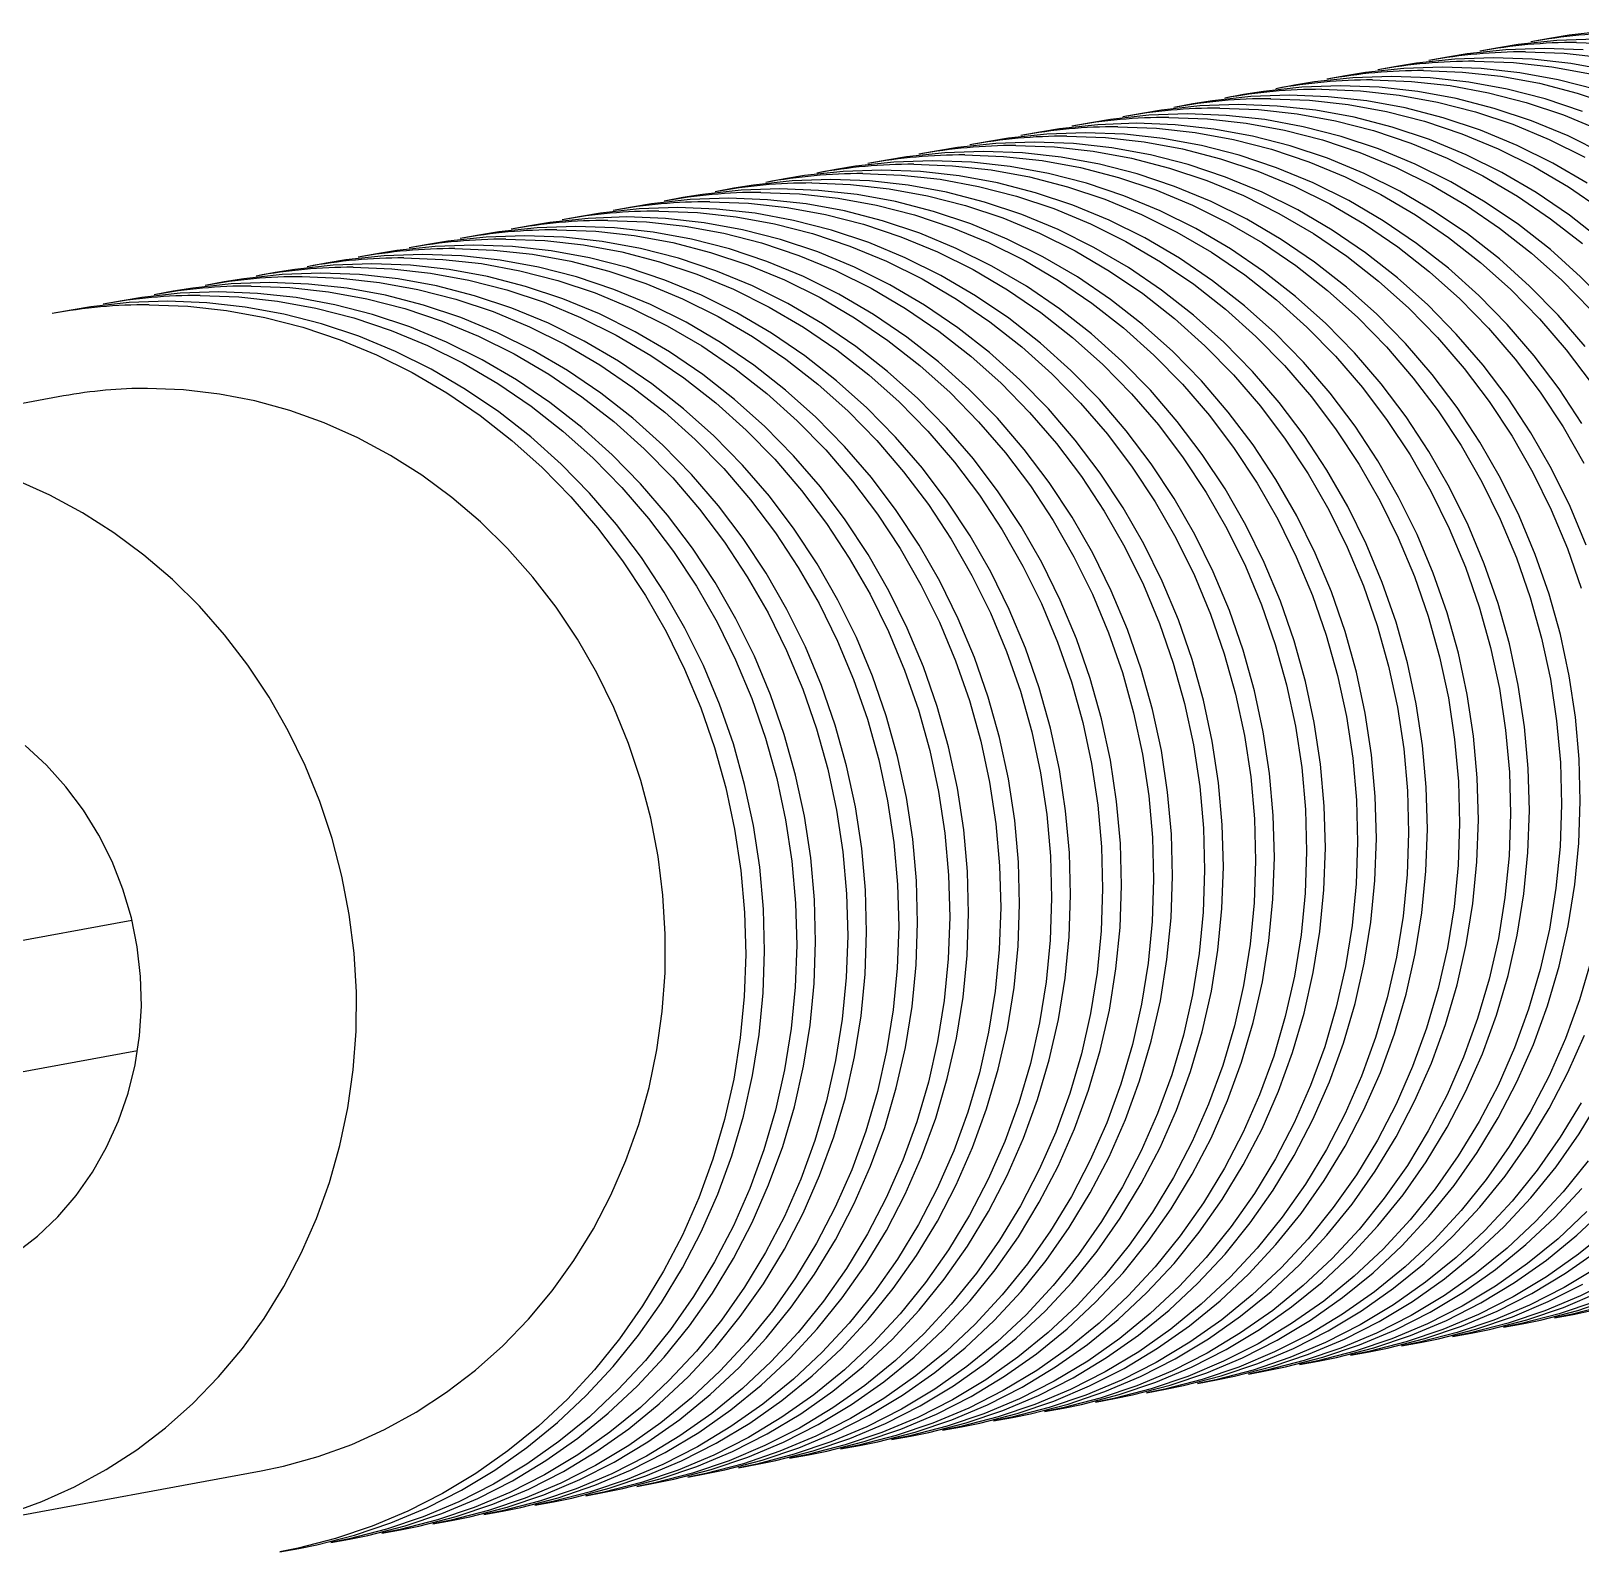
# Model space of a CAD drawing. Header units: millimetres. Extents: x 6 to 413, y 7 to 291.
# Drawn here: x 87.76 to 126.9, y 47.51 to 85.92 of the extents above; entities that cross this region are included whole.
import ezdxf

# ---------------------------------------------------------------- set-up
doc = ezdxf.new("R2010")
doc.units = ezdxf.units.MM

msp = doc.modelspace()

# ---------------------------------------------------------------- linework, layer by layer
at = {"color": 7, "linetype": 'Continuous', "lineweight": 25}
for p, q in [((126.1056, 85.7298), (125.6296, 85.6423)), ((124.8182, 85.4932), (124.3422, 85.4057)), ((122.2433, 85.0201), (121.7674, 84.9326)), ((123.5308, 85.2566), (123.0548, 85.1692)), ((120.9559, 84.7835), (120.48, 84.696)), ((118.3811, 84.3104), (117.9051, 84.2229)), ((119.6685, 84.5469), (119.1925, 84.4595)), ((115.8062, 83.8372), (115.3303, 83.7498)), ((117.0937, 84.0738), (116.6177, 83.9863)), ((114.5188, 83.6007), (114.0429, 83.5132)), ((111.944, 83.1275), (111.468, 83.0401)), ((113.2314, 83.3641), (112.7555, 83.2766)), ((109.3692, 82.6544), (108.8932, 82.567)), ((110.6566, 82.891), (110.1806, 82.8035)), ((108.0817, 82.4178), (107.6058, 82.3304)), ((105.5069, 81.9447), (105.0309, 81.8573)), ((106.7943, 82.1813), (106.3184, 82.0938)), ((102.9321, 81.4716), (102.4561, 81.3841)), ((104.2195, 81.7082), (103.7435, 81.6207)), ((101.6446, 81.235), (101.1687, 81.1476)), ((99.0698, 80.7619), (98.5938, 80.6744)), ((100.3572, 80.9985), (99.8813, 80.911)), ((96.495, 80.2888), (96.019, 80.2013)), ((97.7824, 80.5253), (97.3064, 80.4379)), ((95.2075, 80.0522), (94.7316, 79.9647)), ((92.6327, 79.5791), (92.1567, 79.4916)), ((93.9201, 79.8156), (93.4442, 79.7282)), ((90.0579, 79.1059), (89.5819, 79.0185)), ((91.3453, 79.3425), (90.8693, 79.255)), ((88.7704, 78.8694), (88.2945, 78.7819)), ((88.5804, 76.6993), (80.7778, 75.2656)), ((84.9775, 62.485), (90.3066, 63.4642)), ((90.4472, 60.1634), (85.0055, 59.1635)), ((124.9396, 53.1831), (125.4156, 53.2706)), ((126.227, 53.4197), (126.703, 53.5071)), ((123.6522, 52.9465), (124.1282, 53.034)), ((121.0774, 52.4734), (121.5533, 52.5609)), ((122.3648, 52.71), (122.8407, 52.7974)), ((118.5025, 52.0003), (118.9785, 52.0877)), ((119.7899, 52.2368), (120.2659, 52.3243)), ((117.2151, 51.7637), (117.6911, 51.8512)), ((114.6403, 51.2906), (115.1162, 51.378)), ((115.9277, 51.5271), (116.4036, 51.6146)), ((112.0654, 50.8175), (112.5414, 50.9049)), ((113.3528, 51.054), (113.8288, 51.1415)), ((110.778, 50.5809), (111.254, 50.6683)), ((108.2032, 50.1078), (108.6791, 50.1952)), ((109.4906, 50.3443), (109.9665, 50.4318)), ((105.6283, 49.6346), (106.1043, 49.7221)), ((106.9157, 49.8712), (107.3917, 49.9587)), ((85.7659, 48.12), (93.5684, 49.5538)), ((104.3409, 49.3981), (104.8169, 49.4855)), ((101.7661, 48.9249), (102.242, 49.0124)), ((103.0535, 49.1615), (103.5294, 49.249)), ((99.1912, 48.4518), (99.6672, 48.5393)), ((100.4787, 48.6884), (100.9546, 48.7758)), ((97.9038, 48.2152), (98.3798, 48.3027)), ((95.329, 47.7421), (95.8049, 47.8296)), ((96.6164, 47.9787), (97.0923, 48.0661)), ((94.0416, 47.5056), (94.5175, 47.593))]:
    msp.add_line(p, q, dxfattribs=at)
at = {"color": 7, "linetype": 'Continuous', "lineweight": 25, "flags": 128}
for points in [[(127.5745, 85.9165), (126.6043, 85.8117), (126.1056, 85.7298)], [(126.9545, 85.4408), (125.9761, 85.4775), (124.9996, 85.4434), (124.0294, 85.3386), (123.5308, 85.2566)], [(127.2635, 85.7141), (126.287, 85.6799), (125.3168, 85.5751), (124.8182, 85.4932)], [(125.5001, 85.3901), (126.4785, 85.3534), (127.4545, 85.246)], [(126.7876, 85.6266), (127.7659, 85.5899)], [(127.2827, 84.4359), (126.3247, 84.6828), (125.3556, 84.8603), (124.3796, 84.9677), (123.4013, 85.0044), (122.4248, 84.9703), (121.4546, 84.8654), (120.9559, 84.7835)], [(127.6121, 84.9194), (126.643, 85.0969), (125.6671, 85.2043), (124.6887, 85.241), (123.7122, 85.2068), (122.742, 85.102), (122.2433, 85.0201)], [(124.2127, 85.1535), (125.1911, 85.1168), (126.167, 85.0094), (127.1362, 84.8319)], [(126.9378, 83.8841), (125.9952, 84.1993), (125.0373, 84.4462), (124.0682, 84.6238), (123.0922, 84.7311), (122.1138, 84.7678), (121.1374, 84.7337), (120.1672, 84.6289), (119.6685, 84.5469)], [(121.6379, 84.6804), (122.6163, 84.6437), (123.5922, 84.5363), (124.5613, 84.3588), (125.5193, 84.1118), (126.4618, 83.7966), (127.3848, 83.4145)], [(122.9253, 84.9169), (123.9037, 84.8802), (124.8796, 84.7729), (125.8487, 84.5953), (126.8067, 84.3484), (127.7493, 84.0332)], [(127.0564, 82.0711), (126.185, 82.5815), (125.2859, 83.0288), (124.363, 83.4109), (123.4204, 83.7262), (122.4624, 83.9731), (121.4933, 84.1506), (120.5174, 84.258), (119.539, 84.2947), (118.5625, 84.2606), (117.5923, 84.1557), (117.0937, 84.0738)], [(127.4725, 82.8181), (126.5733, 83.2654), (125.6504, 83.6475), (124.7078, 83.9627), (123.7499, 84.2097), (122.7807, 84.3872), (121.8048, 84.4946), (120.8264, 84.5313), (119.8499, 84.4971), (118.8797, 84.3923), (118.3811, 84.3104)], [(119.063, 84.2072), (120.0414, 84.1705), (121.0174, 84.0632), (121.9865, 83.8856), (122.9445, 83.6387), (123.887, 83.3235), (124.8099, 82.9414), (125.7091, 82.4941), (126.5805, 81.9836), (127.4202, 81.4122)], [(120.3505, 84.4438), (121.3289, 84.4071), (122.3048, 84.2998), (123.2739, 84.1222), (124.2319, 83.8753), (125.1744, 83.56), (126.0973, 83.1779), (126.9965, 82.7306)], [(127.6138, 78.9739), (126.8909, 79.7116), (126.1256, 80.3968), (125.3213, 81.0266), (124.4816, 81.5979), (123.6102, 82.1084), (122.711, 82.5557), (121.7881, 82.9378), (120.8456, 83.253), (119.8876, 83.5), (118.9185, 83.6775), (117.9426, 83.7849), (116.9642, 83.8216), (115.9877, 83.7874), (115.0175, 83.6826), (114.5188, 83.6007)], [(127.413, 80.6334), (126.6087, 81.2631), (125.769, 81.8345), (124.8976, 82.345), (123.9985, 82.7923), (123.0755, 83.1744), (122.133, 83.4896), (121.175, 83.7365), (120.2059, 83.9141), (119.23, 84.0214), (118.2516, 84.0581), (117.2751, 84.024), (116.3049, 83.9192), (115.8062, 83.8372)], [(117.7756, 83.9707), (118.754, 83.934), (119.7299, 83.8266), (120.6991, 83.6491), (121.657, 83.4021), (122.5996, 83.0869), (123.5225, 82.7048), (124.4217, 82.2575), (125.293, 81.747), (126.1328, 81.1757), (126.9371, 80.546)], [(127.0036, 77.9504), (126.3264, 78.7373), (125.6035, 79.475), (124.8382, 80.1603), (124.0339, 80.79), (123.1942, 81.3614), (122.3228, 81.8718), (121.4236, 82.3191), (120.5007, 82.7012), (119.5581, 83.0165), (118.6002, 83.2634), (117.6311, 83.441), (116.6551, 83.5483), (115.6767, 83.585), (114.7003, 83.5509), (113.7301, 83.446), (113.2314, 83.3641)], [(115.2008, 83.4975), (116.1792, 83.4609), (117.1551, 83.3535), (118.1242, 83.176), (119.0822, 82.929), (120.0247, 82.6138), (120.9477, 82.2317), (121.8468, 81.7844), (122.7182, 81.2739), (123.5579, 80.7025), (124.3623, 80.0728), (125.1276, 79.3876), (125.8505, 78.6499), (126.5277, 77.8629), (127.1563, 77.0304)], [(116.4882, 83.7341), (117.4666, 83.6974), (118.4425, 83.5901), (119.4116, 83.4125), (120.3696, 83.1656), (121.3122, 82.8503), (122.2351, 82.4682), (123.1342, 82.0209), (124.0056, 81.5105), (124.8454, 80.9391), (125.6497, 80.3094), (126.415, 79.6241), (127.1379, 78.8864)], [(127.0322, 72.9348), (126.6241, 73.9111), (126.1575, 74.8576), (125.6344, 75.7702), (125.0574, 76.6447), (124.4288, 77.4773), (123.7516, 78.2642), (123.0287, 79.0019), (122.2634, 79.6872), (121.4591, 80.3169), (120.6193, 80.8882), (119.7479, 81.3987), (118.8488, 81.846), (117.9259, 82.2281), (116.9833, 82.5433), (116.0253, 82.7903), (115.0562, 82.9678), (114.0803, 83.0752), (113.1019, 83.1119), (112.1254, 83.0777), (111.1552, 82.9729), (110.6566, 82.891)], [(126.9219, 76.0068), (126.3448, 76.8813), (125.7162, 77.7138), (125.039, 78.5007), (124.3161, 79.2385), (123.5508, 79.9237), (122.7465, 80.5534), (121.9067, 81.1248), (121.0354, 81.6353), (120.1362, 82.0826), (119.2133, 82.4647), (118.2707, 82.7799), (117.3128, 83.0268), (116.3436, 83.2044), (115.3677, 83.3117), (114.3893, 83.3484), (113.4128, 83.3143), (112.4426, 83.2095), (111.944, 83.1275)], [(112.6259, 83.0244), (113.6043, 82.9877), (114.5803, 82.8804), (115.5494, 82.7028), (116.5074, 82.4559), (117.4499, 82.1407), (118.3728, 81.7585), (119.272, 81.3113), (120.1434, 80.8008), (120.9831, 80.2294), (121.7874, 79.5997), (122.5527, 78.9144), (123.2756, 78.1767), (123.9529, 77.3898), (124.5814, 76.5572), (125.1585, 75.6827), (125.6815, 74.7702), (126.1481, 73.8237), (126.5563, 72.8474), (126.9041, 71.8458)], [(113.9134, 83.261), (114.8918, 83.2243), (115.8677, 83.1169), (116.8368, 82.9394), (117.7948, 82.6924), (118.7373, 82.3772), (119.6602, 81.9951), (120.5594, 81.5478), (121.4308, 81.0373), (122.2705, 80.466), (123.0748, 79.8363), (123.8401, 79.151), (124.563, 78.4133), (125.2403, 77.6264), (125.8688, 76.7938), (126.4459, 75.9193), (126.9689, 75.0067)], [(113.8288, 51.1415), (114.2897, 51.2346), (115.2344, 51.479), (116.16, 51.7918), (117.0624, 52.1715), (117.9374, 52.6165), (118.7813, 53.1248), (119.5903, 53.694), (120.3606, 54.3216), (121.089, 55.0049), (121.7721, 55.7408), (122.4069, 56.526), (122.9905, 57.357), (123.5204, 58.2301), (123.9942, 59.1413), (124.4097, 60.0867), (124.7652, 61.062), (125.0589, 62.0628), (125.2897, 63.0846), (125.4565, 64.123), (125.5585, 65.1732), (125.5952, 66.2306), (125.5666, 67.2905), (125.4727, 68.3481), (125.314, 69.3987), (125.0912, 70.4375), (124.8052, 71.4601), (124.4574, 72.4617), (124.0492, 73.438), (123.5826, 74.3845), (123.0596, 75.2971), (122.4825, 76.1716), (121.854, 77.0041), (121.1767, 77.791), (120.4538, 78.5288), (119.6885, 79.214), (118.8842, 79.8437), (118.0445, 80.4151), (117.1731, 80.9256), (116.2739, 81.3729), (115.351, 81.755), (114.4085, 82.0702), (113.4505, 82.3172), (112.4814, 82.4947), (111.5055, 82.6021), (110.5271, 82.6387), (109.5506, 82.6046), (108.5804, 82.4998), (108.0817, 82.4178)], [(115.1162, 51.378), (115.5772, 51.4711), (116.5219, 51.7156), (117.4475, 52.0284), (118.3498, 52.4081), (119.2249, 52.8531), (120.0688, 53.3613), (120.8777, 53.9305), (121.6481, 54.5582), (122.3764, 55.2415), (123.0595, 55.9774), (123.6943, 56.7626), (124.2779, 57.5936), (124.8078, 58.4666), (125.2816, 59.3779), (125.6971, 60.3233), (126.0526, 61.2985), (126.3464, 62.2993), (126.5771, 63.3212), (126.7439, 64.3596), (126.8459, 65.4098), (126.8827, 66.4672), (126.854, 67.5271), (126.7602, 68.5847), (126.6015, 69.6352), (126.3786, 70.6741), (126.0926, 71.6966), (125.7448, 72.6983), (125.3367, 73.6745), (124.87, 74.6211), (124.347, 75.5336), (123.7699, 76.4081), (123.1414, 77.2407), (122.4642, 78.0276), (121.7413, 78.7653), (120.976, 79.4506), (120.1716, 80.0803), (119.3319, 80.6517), (118.4605, 81.1621), (117.5614, 81.6094), (116.6384, 81.9915), (115.6959, 82.3068), (114.7379, 82.5537), (113.7688, 82.7313), (112.7929, 82.8386), (111.8145, 82.8753), (110.838, 82.8412), (109.8678, 82.7364), (109.3692, 82.6544)], [(111.3385, 82.7879), (112.3169, 82.7512), (113.2929, 82.6438), (114.262, 82.4663), (115.2199, 82.2193), (116.1625, 81.9041), (117.0854, 81.522), (117.9846, 81.0747), (118.856, 80.5642), (119.6957, 79.9928), (120.5, 79.3631), (121.2653, 78.6779), (121.9882, 77.9402), (122.6654, 77.1533), (123.294, 76.3207), (123.8711, 75.4462), (124.3941, 74.5336), (124.8607, 73.5871), (125.2688, 72.6108), (125.6167, 71.6092), (125.9027, 70.5866), (126.1255, 69.5478), (126.2842, 68.4972), (126.3781, 67.4396), (126.4067, 66.3798), (126.3699, 65.3223), (126.2679, 64.2721), (126.1012, 63.2337), (125.8704, 62.2119), (125.5766, 61.2111), (125.2212, 60.2358), (124.8057, 59.2904), (124.3319, 58.3792), (123.802, 57.5061), (123.2183, 56.6751), (122.5836, 55.8899), (121.9005, 55.154), (121.1721, 54.4707), (120.4017, 53.8431), (119.5928, 53.2739), (118.7489, 52.7656), (117.8738, 52.3207), (116.9715, 51.9409), (116.0459, 51.6281), (115.1012, 51.3837), (114.6403, 51.2906)], [(112.5414, 50.9049), (113.0023, 50.998), (113.947, 51.2425), (114.8726, 51.5552), (115.775, 51.935), (116.65, 52.38), (117.4939, 52.8882), (118.3028, 53.4574), (119.0732, 54.0851), (119.8016, 54.7684), (120.4847, 55.5043), (121.1195, 56.2895), (121.7031, 57.1204), (122.233, 57.9935), (122.7068, 58.9048), (123.1223, 59.8501), (123.4778, 60.8254), (123.7715, 61.8262), (124.0023, 62.8481), (124.1691, 63.8864), (124.271, 64.9367), (124.3078, 65.9941), (124.2792, 67.0539), (124.1853, 68.1115), (124.0266, 69.1621), (123.8038, 70.201), (123.5178, 71.2235), (123.17, 72.2252), (122.7618, 73.2014), (122.2952, 74.1479), (121.7722, 75.0605), (121.1951, 75.935), (120.5666, 76.7676), (119.8893, 77.5545), (119.1664, 78.2922), (118.4011, 78.9775), (117.5968, 79.6072), (116.7571, 80.1785), (115.8857, 80.689), (114.9865, 81.1363), (114.0636, 81.5184), (113.1211, 81.8336), (112.1631, 82.0806), (111.194, 82.2581), (110.218, 82.3655), (109.2396, 82.4022), (108.2632, 82.368), (107.293, 82.2632), (106.7943, 82.1813)], [(108.7637, 82.3147), (109.7421, 82.278), (110.718, 82.1707), (111.6871, 81.9931), (112.6451, 81.7462), (113.5876, 81.431), (114.5106, 81.0488), (115.4097, 80.6016), (116.2811, 80.0911), (117.1208, 79.5197), (117.9252, 78.89), (118.6905, 78.2048), (119.4134, 77.467), (120.0906, 76.6801), (120.7192, 75.8476), (121.2962, 74.973), (121.8192, 74.0605), (122.2859, 73.114), (122.694, 72.1377), (123.0418, 71.1361), (123.3278, 70.1135), (123.5507, 69.0746), (123.7094, 68.0241), (123.8032, 66.9665), (123.8319, 65.9066), (123.7951, 64.8492), (123.6931, 63.799), (123.5263, 62.7606), (123.2956, 61.7387), (123.0018, 60.7379), (122.6464, 59.7627), (122.2308, 58.8173), (121.757, 57.9061), (121.2272, 57.033), (120.6435, 56.202), (120.0087, 55.4168), (119.3256, 54.6809), (118.5973, 53.9976), (117.8269, 53.3699), (117.018, 52.8007), (116.1741, 52.2925), (115.299, 51.8475), (114.3967, 51.4678), (113.4711, 51.155), (112.5264, 50.9105), (112.0654, 50.8175)], [(110.0511, 82.5513), (111.0295, 82.5146), (112.0054, 82.4072), (112.9745, 82.2297), (113.9325, 81.9828), (114.8751, 81.6675), (115.798, 81.2854), (116.6971, 80.8381), (117.5685, 80.3277), (118.4083, 79.7563), (119.2126, 79.1266), (119.9779, 78.4413), (120.7008, 77.7036), (121.378, 76.9167), (122.0066, 76.0841), (122.5837, 75.2096), (123.1067, 74.297), (123.5733, 73.3505), (123.9814, 72.3743), (124.3293, 71.3726), (124.6152, 70.3501), (124.8381, 69.3112), (124.9968, 68.2606), (125.0907, 67.2031), (125.1193, 66.1432), (125.0825, 65.0858), (124.9805, 64.0355), (124.8138, 62.9972), (124.583, 61.9753), (124.2892, 60.9745), (123.9338, 59.9992), (123.5182, 59.0539), (123.0445, 58.1426), (122.5146, 57.2695), (121.9309, 56.4386), (121.2961, 55.6534), (120.613, 54.9175), (119.8847, 54.2342), (119.1143, 53.6065), (118.3054, 53.0373), (117.4615, 52.5291), (116.5864, 52.0841), (115.6841, 51.7044), (114.7585, 51.3916), (113.8138, 51.1471), (113.3528, 51.054)], [(109.9665, 50.4318), (110.4275, 50.5249), (111.3722, 50.7693), (112.2978, 51.0821), (113.2001, 51.4619), (114.0752, 51.9068), (114.9191, 52.4151), (115.728, 52.9843), (116.4984, 53.6119), (117.2267, 54.2952), (117.9098, 55.0311), (118.5446, 55.8163), (119.1283, 56.6473), (119.6582, 57.5204), (120.1319, 58.4316), (120.5475, 59.377), (120.9029, 60.3523), (121.1967, 61.3531), (121.4275, 62.3749), (121.5942, 63.4133), (121.6962, 64.4635), (121.733, 65.521), (121.7044, 66.5808), (121.6105, 67.6384), (121.4518, 68.689), (121.2289, 69.7278), (120.943, 70.7504), (120.5951, 71.752), (120.187, 72.7283), (119.7204, 73.6748), (119.1973, 74.5874), (118.6203, 75.4619), (117.9917, 76.2945), (117.3145, 77.0814), (116.5916, 77.8191), (115.8263, 78.5043), (115.022, 79.134), (114.1822, 79.7054), (113.3108, 80.2159), (112.4117, 80.6632), (111.4888, 81.0453), (110.5462, 81.3605), (109.5882, 81.6075), (108.6191, 81.785), (107.6432, 81.8924), (106.6648, 81.929), (105.6883, 81.8949), (104.7181, 81.7901), (104.2195, 81.7082)], [(111.254, 50.6683), (111.7149, 50.7614), (112.6596, 51.0059), (113.5852, 51.3187), (114.4875, 51.6984), (115.3626, 52.1434), (116.2065, 52.6516), (117.0154, 53.2208), (117.7858, 53.8485), (118.5142, 54.5318), (119.1973, 55.2677), (119.832, 56.0529), (120.4157, 56.8839), (120.9456, 57.7569), (121.4194, 58.6682), (121.8349, 59.6136), (122.1903, 60.5888), (122.4841, 61.5896), (122.7149, 62.6115), (122.8816, 63.6499), (122.9836, 64.7001), (123.0204, 65.7575), (122.9918, 66.8174), (122.8979, 67.875), (122.7392, 68.9255), (122.5164, 69.9644), (122.2304, 70.987), (121.8825, 71.9886), (121.4744, 72.9648), (121.0078, 73.9114), (120.4848, 74.8239), (119.9077, 75.6984), (119.2791, 76.531), (118.6019, 77.3179), (117.879, 78.0556), (117.1137, 78.7409), (116.3094, 79.3706), (115.4697, 79.942), (114.5983, 80.4524), (113.6991, 80.8997), (112.7762, 81.2819), (111.8336, 81.5971), (110.8757, 81.844), (109.9065, 82.0216), (108.9306, 82.1289), (107.9522, 82.1656), (106.9758, 82.1315), (106.0055, 82.0267), (105.5069, 81.9447)], [(106.1889, 81.8416), (107.1672, 81.8049), (108.1432, 81.6975), (109.1123, 81.52), (110.0703, 81.2731), (111.0128, 80.9578), (111.9357, 80.5757), (112.8349, 80.1284), (113.7063, 79.618), (114.546, 79.0466), (115.3503, 78.4169), (116.1156, 77.7316), (116.8385, 76.9939), (117.5158, 76.207), (118.1443, 75.3744), (118.7214, 74.4999), (119.2444, 73.5873), (119.711, 72.6408), (120.1192, 71.6646), (120.467, 70.6629), (120.753, 69.6404), (120.9758, 68.6015), (121.1345, 67.5509), (121.2284, 66.4934), (121.257, 65.4335), (121.2203, 64.3761), (121.1183, 63.3259), (120.9515, 62.2875), (120.7207, 61.2656), (120.427, 60.2648), (120.0715, 59.2896), (119.656, 58.3442), (119.1822, 57.4329), (118.6523, 56.5599), (118.0687, 55.7289), (117.4339, 54.9437), (116.7508, 54.2078), (116.0224, 53.5245), (115.2521, 52.8968), (114.4431, 52.3276), (113.5992, 51.8194), (112.7242, 51.3744), (111.8218, 50.9947), (110.8962, 50.6819), (109.9515, 50.4374), (109.4906, 50.3443)], [(107.4763, 82.0782), (108.4547, 82.0415), (109.4306, 81.9341), (110.3997, 81.7566), (111.3577, 81.5096), (112.3002, 81.1944), (113.2231, 80.8123), (114.1223, 80.365), (114.9937, 79.8545), (115.8334, 79.2832), (116.6377, 78.6534), (117.4031, 77.9682), (118.1259, 77.2305), (118.8032, 76.4436), (119.4317, 75.611), (120.0088, 74.7365), (120.5318, 73.8239), (120.9984, 72.8774), (121.4066, 71.9011), (121.7544, 70.8995), (122.0404, 69.877), (122.2632, 68.8381), (122.422, 67.7875), (122.5158, 66.7299), (122.5444, 65.6701), (122.5077, 64.6126), (122.4057, 63.5624), (122.2389, 62.524), (122.0082, 61.5022), (121.7144, 60.5014), (121.3589, 59.5261), (120.9434, 58.5807), (120.4696, 57.6695), (119.9397, 56.7964), (119.3561, 55.9654), (118.7213, 55.1802), (118.0382, 54.4443), (117.3098, 53.761), (116.5395, 53.1334), (115.7305, 52.5642), (114.8867, 52.0559), (114.0116, 51.611), (113.1092, 51.2312), (112.1836, 50.9184), (111.2389, 50.674), (110.778, 50.5809)], [(107.3917, 49.9587), (107.8526, 50.0517), (108.7973, 50.2962), (109.7229, 50.609), (110.6253, 50.9887), (111.5004, 51.4337), (112.3442, 51.9419), (113.1532, 52.5111), (113.9235, 53.1388), (114.6519, 53.8221), (115.335, 54.558), (115.9698, 55.3432), (116.5534, 56.1742), (117.0833, 57.0473), (117.5571, 57.9585), (117.9726, 58.9039), (118.3281, 59.8791), (118.6218, 60.8799), (118.8526, 61.9018), (119.0194, 62.9402), (119.1214, 63.9904), (119.1581, 65.0478), (119.1295, 66.1077), (119.0357, 67.1653), (118.8769, 68.2158), (118.6541, 69.2547), (118.3681, 70.2773), (118.0203, 71.2789), (117.6121, 72.2552), (117.1455, 73.2017), (116.6225, 74.1142), (116.0454, 74.9888), (115.4169, 75.8213), (114.7396, 76.6082), (114.0167, 77.346), (113.2514, 78.0312), (112.4471, 78.6609), (111.6074, 79.2323), (110.736, 79.7428), (109.8368, 80.19), (108.9139, 80.5722), (107.9714, 80.8874), (107.0134, 81.1343), (106.0443, 81.3119), (105.0684, 81.4192), (104.09, 81.4559), (103.1135, 81.4218), (102.1433, 81.317), (101.6446, 81.235)], [(108.6791, 50.1952), (109.1401, 50.2883), (110.0848, 50.5328), (111.0104, 50.8456), (111.9127, 51.2253), (112.7878, 51.6703), (113.6317, 52.1785), (114.4406, 52.7477), (115.211, 53.3754), (115.9393, 54.0587), (116.6224, 54.7946), (117.2572, 55.5798), (117.8409, 56.4107), (118.3707, 57.2838), (118.8445, 58.1951), (119.2601, 59.1404), (119.6155, 60.1157), (119.9093, 61.1165), (120.14, 62.1384), (120.3068, 63.1767), (120.4088, 64.227), (120.4456, 65.2844), (120.4169, 66.3442), (120.3231, 67.4018), (120.1644, 68.4524), (119.9415, 69.4913), (119.6555, 70.5138), (119.3077, 71.5155), (118.8996, 72.4917), (118.4329, 73.4382), (117.9099, 74.3508), (117.3329, 75.2253), (116.7043, 76.0579), (116.0271, 76.8448), (115.3042, 77.5825), (114.5389, 78.2678), (113.7345, 78.8975), (112.8948, 79.4689), (112.0234, 79.9793), (111.1243, 80.4266), (110.2013, 80.8087), (109.2588, 81.124), (108.3008, 81.3709), (107.3317, 81.5484), (106.3558, 81.6558), (105.3774, 81.6925), (104.4009, 81.6583), (103.4307, 81.5535), (102.9321, 81.4716)], [(104.9014, 81.605), (105.8798, 81.5683), (106.8558, 81.461), (107.8249, 81.2834), (108.7828, 81.0365), (109.7254, 80.7213), (110.6483, 80.3392), (111.5475, 79.8919), (112.4189, 79.3814), (113.2586, 78.81), (114.0629, 78.1803), (114.8282, 77.4951), (115.5511, 76.7573), (116.2283, 75.9704), (116.8569, 75.1379), (117.434, 74.2633), (117.957, 73.3508), (118.4236, 72.4043), (118.8317, 71.428), (119.1796, 70.4264), (119.4656, 69.4038), (119.6884, 68.3649), (119.8471, 67.3144), (119.941, 66.2568), (119.9696, 65.1969), (119.9328, 64.1395), (119.8308, 63.0893), (119.6641, 62.0509), (119.4333, 61.029), (119.1395, 60.0282), (118.7841, 59.053), (118.3686, 58.1076), (117.8948, 57.1964), (117.3649, 56.3233), (116.7813, 55.4923), (116.1465, 54.7071), (115.4634, 53.9712), (114.735, 53.2879), (113.9646, 52.6603), (113.1557, 52.091), (112.3118, 51.5828), (111.4367, 51.1378), (110.5344, 50.7581), (109.6088, 50.4453), (108.6641, 50.2008), (108.2032, 50.1078)], [(106.1043, 49.7221), (106.5652, 49.8152), (107.5099, 50.0596), (108.4355, 50.3724), (109.3379, 50.7522), (110.2129, 51.1971), (111.0568, 51.7054), (111.8658, 52.2746), (112.6361, 52.9022), (113.3645, 53.5855), (114.0476, 54.3214), (114.6824, 55.1066), (115.266, 55.9376), (115.7959, 56.8107), (116.2697, 57.7219), (116.6852, 58.6673), (117.0407, 59.6426), (117.3344, 60.6434), (117.5652, 61.6652), (117.732, 62.7036), (117.834, 63.7538), (117.8707, 64.8113), (117.8421, 65.8711), (117.7482, 66.9287), (117.5895, 67.9793), (117.3667, 69.0182), (117.0807, 70.0407), (116.7329, 71.0423), (116.3247, 72.0186), (115.8581, 72.9651), (115.3351, 73.8777), (114.758, 74.7522), (114.1295, 75.5848), (113.4522, 76.3717), (112.7293, 77.1094), (111.964, 77.7946), (111.1597, 78.4244), (110.32, 78.9957), (109.4486, 79.5062), (108.5494, 79.9535), (107.6265, 80.3356), (106.684, 80.6508), (105.726, 80.8978), (104.7569, 81.0753), (103.7809, 81.1827), (102.8026, 81.2194), (101.8261, 81.1852), (100.8559, 81.0804), (100.3572, 80.9985)], [(102.3266, 81.1319), (103.305, 81.0952), (104.2809, 80.9879), (105.25, 80.8103), (106.208, 80.5634), (107.1506, 80.2481), (108.0735, 79.866), (108.9726, 79.4187), (109.844, 78.9083), (110.6837, 78.3369), (111.4881, 77.7072), (112.2534, 77.0219), (112.9763, 76.2842), (113.6535, 75.4973), (114.2821, 74.6647), (114.8591, 73.7902), (115.3822, 72.8777), (115.8488, 71.9311), (116.2569, 70.9549), (116.6047, 69.9532), (116.8907, 68.9307), (117.1136, 67.8918), (117.2723, 66.8412), (117.3662, 65.7837), (117.3948, 64.7238), (117.358, 63.6664), (117.256, 62.6162), (117.0893, 61.5778), (116.8585, 60.5559), (116.5647, 59.5551), (116.2093, 58.5799), (115.7937, 57.6345), (115.3199, 56.7232), (114.7901, 55.8502), (114.2064, 55.0192), (113.5716, 54.234), (112.8885, 53.4981), (112.1602, 52.8148), (111.3898, 52.1871), (110.5809, 51.6179), (109.737, 51.1097), (108.8619, 50.6647), (107.9596, 50.285), (107.034, 49.9722), (106.0893, 49.7277), (105.6283, 49.6346)], [(103.614, 81.3685), (104.5924, 81.3318), (105.5683, 81.2244), (106.5375, 81.0469), (107.4954, 80.7999), (108.438, 80.4847), (109.3609, 80.1026), (110.26, 79.6553), (111.1314, 79.1448), (111.9712, 78.5735), (112.7755, 77.9437), (113.5408, 77.2585), (114.2637, 76.5208), (114.9409, 75.7339), (115.5695, 74.9013), (116.1466, 74.0268), (116.6696, 73.1142), (117.1362, 72.1677), (117.5443, 71.1914), (117.8922, 70.1898), (118.1781, 69.1673), (118.401, 68.1284), (118.5597, 67.0778), (118.6536, 66.0202), (118.6822, 64.9604), (118.6454, 63.903), (118.5434, 62.8527), (118.3767, 61.8144), (118.1459, 60.7925), (117.8521, 59.7917), (117.4967, 58.8164), (117.0811, 57.8711), (116.6074, 56.9598), (116.0775, 56.0867), (115.4938, 55.2557), (114.859, 54.4705), (114.1759, 53.7347), (113.4476, 53.0513), (112.6772, 52.4237), (111.8683, 51.8545), (111.0244, 51.3462), (110.1493, 50.9013), (109.247, 50.5215), (108.3214, 50.2087), (107.3767, 49.9643), (106.9157, 49.8712)], [(103.5294, 49.249), (103.9904, 49.342), (104.9351, 49.5865), (105.8607, 49.8993), (106.763, 50.279), (107.6381, 50.724), (108.482, 51.2322), (109.2909, 51.8015), (110.0613, 52.4291), (110.7896, 53.1124), (111.4727, 53.8483), (112.1075, 54.6335), (112.6912, 55.4645), (113.2211, 56.3376), (113.6948, 57.2488), (114.1104, 58.1942), (114.4658, 59.1694), (114.7596, 60.1702), (114.9904, 61.1921), (115.1571, 62.2305), (115.2591, 63.2807), (115.2959, 64.3381), (115.2673, 65.398), (115.1734, 66.4556), (115.0147, 67.5061), (114.7918, 68.545), (114.5059, 69.5676), (114.158, 70.5692), (113.7499, 71.5455), (113.2833, 72.492), (112.7603, 73.4045), (112.1832, 74.2791), (111.5546, 75.1116), (110.8774, 75.8985), (110.1545, 76.6363), (109.3892, 77.3215), (108.5849, 77.9512), (107.7451, 78.5226), (106.8737, 79.0331), (105.9746, 79.4804), (105.0517, 79.8625), (104.1091, 80.1777), (103.1511, 80.4246), (102.182, 80.6022), (101.2061, 80.7095), (100.2277, 80.7462), (99.2512, 80.7121), (98.281, 80.6073), (97.7824, 80.5253)], [(104.8169, 49.4855), (105.2778, 49.5786), (106.2225, 49.8231), (107.1481, 50.1359), (108.0504, 50.5156), (108.9255, 50.9606), (109.7694, 51.4688), (110.5783, 52.038), (111.3487, 52.6657), (112.0771, 53.349), (112.7602, 54.0849), (113.3949, 54.8701), (113.9786, 55.701), (114.5085, 56.5741), (114.9823, 57.4854), (115.3978, 58.4307), (115.7532, 59.406), (116.047, 60.4068), (116.2778, 61.4287), (116.4445, 62.467), (116.5465, 63.5173), (116.5833, 64.5747), (116.5547, 65.6346), (116.4608, 66.6921), (116.3021, 67.7427), (116.0793, 68.7816), (115.7933, 69.8041), (115.4454, 70.8058), (115.0373, 71.782), (114.5707, 72.7285), (114.0477, 73.6411), (113.4706, 74.5156), (112.842, 75.3482), (112.1648, 76.1351), (111.4419, 76.8728), (110.6766, 77.5581), (109.8723, 78.1878), (109.0326, 78.7592), (108.1612, 79.2696), (107.262, 79.7169), (106.3391, 80.099), (105.3965, 80.4143), (104.4386, 80.6612), (103.4695, 80.8387), (102.4935, 80.9461), (101.5151, 80.9828), (100.5387, 80.9487), (99.5685, 80.8438), (99.0698, 80.7619)], [(99.7518, 80.6588), (100.7301, 80.6221), (101.7061, 80.5147), (102.6752, 80.3372), (103.6332, 80.0902), (104.5757, 79.775), (105.4986, 79.3929), (106.3978, 78.9456), (107.2692, 78.4351), (108.1089, 77.8638), (108.9132, 77.2341), (109.6785, 76.5488), (110.4014, 75.8111), (111.0787, 75.0242), (111.7072, 74.1916), (112.2843, 73.3171), (112.8073, 72.4045), (113.2739, 71.458), (113.6821, 70.4817), (114.0299, 69.4801), (114.3159, 68.4576), (114.5387, 67.4187), (114.6974, 66.3681), (114.7913, 65.3105), (114.8199, 64.2507), (114.7832, 63.1933), (114.6812, 62.143), (114.5144, 61.1047), (114.2836, 60.0828), (113.9899, 59.082), (113.6344, 58.1067), (113.2189, 57.1614), (112.7451, 56.2501), (112.2152, 55.377), (111.6316, 54.546), (110.9968, 53.7608), (110.3137, 53.025), (109.5853, 52.3417), (108.815, 51.714), (108.006, 51.1448), (107.1621, 50.6365), (106.2871, 50.1916), (105.3847, 49.8118), (104.4591, 49.499), (103.5144, 49.2546), (103.0535, 49.1615)], [(101.0392, 80.8953), (102.0176, 80.8586), (102.9935, 80.7513), (103.9626, 80.5737), (104.9206, 80.3268), (105.8631, 80.0116), (106.786, 79.6295), (107.6852, 79.1822), (108.5566, 78.6717), (109.3963, 78.1003), (110.2006, 77.4706), (110.966, 76.7854), (111.6888, 76.0476), (112.3661, 75.2607), (112.9946, 74.4282), (113.5717, 73.5536), (114.0947, 72.6411), (114.5614, 71.6946), (114.9695, 70.7183), (115.3173, 69.7167), (115.6033, 68.6941), (115.8261, 67.6553), (115.9849, 66.6047), (116.0787, 65.5471), (116.1073, 64.4872), (116.0706, 63.4298), (115.9686, 62.3796), (115.8018, 61.3412), (115.5711, 60.3194), (115.2773, 59.3186), (114.9218, 58.3433), (114.5063, 57.3979), (114.0325, 56.4867), (113.5026, 55.6136), (112.919, 54.7826), (112.2842, 53.9974), (111.6011, 53.2615), (110.8727, 52.5782), (110.1024, 51.9506), (109.2934, 51.3813), (108.4496, 50.8731), (107.5745, 50.4281), (106.6721, 50.0484), (105.7466, 49.7356), (104.8018, 49.4912), (104.3409, 49.3981)], [(100.9546, 48.7758), (101.4155, 48.8689), (102.3602, 49.1134), (103.2858, 49.4262), (104.1882, 49.8059), (105.0633, 50.2509), (105.9071, 50.7591), (106.7161, 51.3283), (107.4864, 51.956), (108.2148, 52.6393), (108.8979, 53.3752), (109.5327, 54.1604), (110.1163, 54.9914), (110.6462, 55.8644), (111.12, 56.7757), (111.5355, 57.7211), (111.891, 58.6963), (112.1848, 59.6971), (112.4155, 60.719), (112.5823, 61.7574), (112.6843, 62.8076), (112.721, 63.865), (112.6924, 64.9249), (112.5986, 65.9824), (112.4398, 67.033), (112.217, 68.0719), (111.931, 69.0944), (111.5832, 70.0961), (111.175, 71.0723), (110.7084, 72.0189), (110.1854, 72.9314), (109.6083, 73.8059), (108.9798, 74.6385), (108.3025, 75.4254), (107.5797, 76.1631), (106.8143, 76.8484), (106.01, 77.4781), (105.1703, 78.0495), (104.2989, 78.5599), (103.3997, 79.0072), (102.4768, 79.3893), (101.5343, 79.7046), (100.5763, 79.9515), (99.6072, 80.129), (98.6313, 80.2364), (97.6529, 80.2731), (96.6764, 80.239), (95.7062, 80.1341), (95.2075, 80.0522)], [(102.242, 49.0124), (102.703, 49.1055), (103.6477, 49.3499), (104.5733, 49.6627), (105.4756, 50.0425), (106.3507, 50.4874), (107.1946, 50.9957), (108.0035, 51.5649), (108.7739, 52.1925), (109.5022, 52.8758), (110.1853, 53.6117), (110.8201, 54.3969), (111.4038, 55.2279), (111.9336, 56.101), (112.4074, 57.0122), (112.823, 57.9576), (113.1784, 58.9329), (113.4722, 59.9337), (113.7029, 60.9555), (113.8697, 61.9939), (113.9717, 63.0442), (114.0085, 64.1016), (113.9798, 65.1614), (113.886, 66.219), (113.7273, 67.2696), (113.5044, 68.3085), (113.2184, 69.331), (112.8706, 70.3326), (112.4625, 71.3089), (111.9958, 72.2554), (111.4728, 73.168), (110.8958, 74.0425), (110.2672, 74.8751), (109.59, 75.662), (108.8671, 76.3997), (108.1018, 77.0849), (107.2974, 77.7147), (106.4577, 78.286), (105.5863, 78.7965), (104.6872, 79.2438), (103.7642, 79.6259), (102.8217, 79.9411), (101.8637, 80.1881), (100.8946, 80.3656), (99.9187, 80.473), (98.9403, 80.5097), (97.9638, 80.4755), (96.9936, 80.3707), (96.495, 80.2888)], [(98.4643, 80.4222), (99.4427, 80.3855), (100.4187, 80.2782), (101.3878, 80.1006), (102.3457, 79.8537), (103.2883, 79.5384), (104.2112, 79.1563), (105.1104, 78.709), (105.9818, 78.1986), (106.8215, 77.6272), (107.6258, 76.9975), (108.3911, 76.3122), (109.114, 75.5745), (109.7912, 74.7876), (110.4198, 73.955), (110.9969, 73.0805), (111.5199, 72.168), (111.9865, 71.2214), (112.3947, 70.2452), (112.7425, 69.2435), (113.0285, 68.221), (113.2513, 67.1821), (113.41, 66.1315), (113.5039, 65.074), (113.5325, 64.0141), (113.4957, 62.9567), (113.3938, 61.9065), (113.227, 60.8681), (112.9962, 59.8462), (112.7024, 58.8454), (112.347, 57.8702), (111.9315, 56.9248), (111.4577, 56.0135), (110.9278, 55.1405), (110.3442, 54.3095), (109.7094, 53.5243), (109.0263, 52.7884), (108.2979, 52.1051), (107.5275, 51.4774), (106.7186, 50.9082), (105.8747, 50.4), (104.9997, 49.955), (104.0973, 49.5753), (103.1717, 49.2625), (102.227, 49.018), (101.7661, 48.9249)], [(99.6672, 48.5393), (100.1281, 48.6324), (101.0728, 48.8768), (101.9984, 49.1896), (102.9008, 49.5693), (103.7758, 50.0143), (104.6197, 50.5225), (105.4287, 51.0918), (106.199, 51.7194), (106.9274, 52.4027), (107.6105, 53.1386), (108.2453, 53.9238), (108.8289, 54.7548), (109.3588, 55.6279), (109.8326, 56.5391), (110.2481, 57.4845), (110.6036, 58.4598), (110.8973, 59.4606), (111.1281, 60.4824), (111.2949, 61.5208), (111.3969, 62.571), (111.4336, 63.6284), (111.405, 64.6883), (111.3111, 65.7459), (111.1524, 66.7965), (110.9296, 67.8353), (110.6436, 68.8579), (110.2958, 69.8595), (109.8876, 70.8358), (109.421, 71.7823), (108.898, 72.6948), (108.3209, 73.5694), (107.6924, 74.4019), (107.0151, 75.1888), (106.2922, 75.9266), (105.5269, 76.6118), (104.7226, 77.2415), (103.8829, 77.8129), (103.0115, 78.3234), (102.1123, 78.7707), (101.1894, 79.1528), (100.2469, 79.468), (99.2889, 79.7149), (98.3198, 79.8925), (97.3438, 79.9998), (96.3655, 80.0365), (95.389, 80.0024), (94.4188, 79.8976), (93.9201, 79.8156)], [(95.8895, 79.9491), (96.8679, 79.9124), (97.8438, 79.805), (98.8129, 79.6275), (99.7709, 79.3805), (100.7135, 79.0653), (101.6364, 78.6832), (102.5355, 78.2359), (103.4069, 77.7254), (104.2467, 77.1541), (105.051, 76.5244), (105.8163, 75.8391), (106.5392, 75.1014), (107.2164, 74.3145), (107.845, 73.4819), (108.422, 72.6074), (108.9451, 71.6948), (109.4117, 70.7483), (109.8198, 69.7721), (110.1676, 68.7704), (110.4536, 67.7479), (110.6765, 66.709), (110.8352, 65.6584), (110.9291, 64.6008), (110.9577, 63.541), (110.9209, 62.4836), (110.8189, 61.4333), (110.6522, 60.395), (110.4214, 59.3731), (110.1276, 58.3723), (109.7722, 57.397), (109.3566, 56.4517), (108.8829, 55.5404), (108.353, 54.6673), (107.7693, 53.8363), (107.1345, 53.0512), (106.4514, 52.3153), (105.7231, 51.632), (104.9527, 51.0043), (104.1438, 50.4351), (103.2999, 49.9269), (102.4248, 49.4819), (101.5225, 49.1021), (100.5969, 48.7894), (99.6522, 48.5449), (99.1912, 48.4518)], [(97.1769, 80.1856), (98.1553, 80.1489), (99.1312, 80.0416), (100.1004, 79.864), (101.0583, 79.6171), (102.0009, 79.3019), (102.9238, 78.9198), (103.823, 78.4725), (104.6943, 77.962), (105.5341, 77.3906), (106.3384, 76.7609), (107.1037, 76.0757), (107.8266, 75.3379), (108.5038, 74.551), (109.1324, 73.7185), (109.7095, 72.844), (110.2325, 71.9314), (110.6991, 70.9849), (111.1072, 70.0086), (111.4551, 69.007), (111.741, 67.9844), (111.9639, 66.9456), (112.1226, 65.895), (112.2165, 64.8374), (112.2451, 63.7775), (112.2083, 62.7201), (112.1063, 61.6699), (111.9396, 60.6315), (111.7088, 59.6097), (111.415, 58.6089), (111.0596, 57.6336), (110.644, 56.6882), (110.1703, 55.777), (109.6404, 54.9039), (109.0567, 54.0729), (108.4219, 53.2877), (107.7388, 52.5518), (107.0105, 51.8685), (106.2401, 51.2409), (105.4312, 50.6716), (104.5873, 50.1634), (103.7122, 49.7184), (102.8099, 49.3387), (101.8843, 49.0259), (100.9396, 48.7815), (100.4787, 48.6884)], [(97.0923, 48.0661), (97.5533, 48.1592), (98.498, 48.4037), (99.4236, 48.7165), (100.3259, 49.0962), (101.201, 49.5412), (102.0449, 50.0494), (102.8538, 50.6186), (103.6242, 51.2463), (104.3525, 51.9296), (105.0356, 52.6655), (105.6704, 53.4507), (106.2541, 54.2817), (106.784, 55.1547), (107.2577, 56.066), (107.6733, 57.0114), (108.0287, 57.9866), (108.3225, 58.9874), (108.5533, 60.0093), (108.72, 61.0477), (108.822, 62.0979), (108.8588, 63.1553), (108.8302, 64.2152), (108.7363, 65.2727), (108.5776, 66.3233), (108.3547, 67.3622), (108.0688, 68.3847), (107.7209, 69.3864), (107.3128, 70.3626), (106.8462, 71.3092), (106.3232, 72.2217), (105.7461, 73.0962), (105.1175, 73.9288), (104.4403, 74.7157), (103.7174, 75.4534), (102.9521, 76.1387), (102.1478, 76.7684), (101.308, 77.3398), (100.4366, 77.8502), (99.5375, 78.2975), (98.6146, 78.6796), (97.672, 78.9949), (96.7141, 79.2418), (95.7449, 79.4194), (94.769, 79.5267), (93.7906, 79.5634), (92.8141, 79.5293), (91.8439, 79.4244), (91.3453, 79.3425)], [(98.3798, 48.3027), (98.8407, 48.3958), (99.7854, 48.6402), (100.711, 48.953), (101.6133, 49.3328), (102.4884, 49.7777), (103.3323, 50.286), (104.1412, 50.8552), (104.9116, 51.4829), (105.64, 52.1662), (106.3231, 52.902), (106.9579, 53.6872), (107.5415, 54.5182), (108.0714, 55.3913), (108.5452, 56.3026), (108.9607, 57.2479), (109.3161, 58.2232), (109.6099, 59.224), (109.8407, 60.2459), (110.0074, 61.2842), (110.1094, 62.3345), (110.1462, 63.3919), (110.1176, 64.4517), (110.0237, 65.5093), (109.865, 66.5599), (109.6422, 67.5988), (109.3562, 68.6213), (109.0083, 69.6229), (108.6002, 70.5992), (108.1336, 71.5457), (107.6106, 72.4583), (107.0335, 73.3328), (106.4049, 74.1654), (105.7277, 74.9523), (105.0048, 75.69), (104.2395, 76.3752), (103.4352, 77.005), (102.5955, 77.5763), (101.7241, 78.0868), (100.8249, 78.5341), (99.902, 78.9162), (98.9594, 79.2314), (98.0015, 79.4784), (97.0324, 79.6559), (96.0564, 79.7633), (95.078, 79.8), (94.1016, 79.7658), (93.1314, 79.661), (92.6327, 79.5791)], [(93.3147, 79.4759), (94.2931, 79.4393), (95.269, 79.3319), (96.2381, 79.1544), (97.1961, 78.9074), (98.1386, 78.5922), (99.0615, 78.2101), (99.9607, 77.7628), (100.8321, 77.2523), (101.6718, 76.6809), (102.4761, 76.0512), (103.2414, 75.366), (103.9643, 74.6283), (104.6416, 73.8413), (105.2701, 73.0088), (105.8472, 72.1343), (106.3702, 71.2217), (106.8368, 70.2752), (107.245, 69.2989), (107.5928, 68.2973), (107.8788, 67.2747), (108.1016, 66.2359), (108.2603, 65.1853), (108.3542, 64.1277), (108.3828, 63.0678), (108.3461, 62.0104), (108.2441, 60.9602), (108.0773, 59.9218), (107.8465, 58.9), (107.5528, 57.8992), (107.1973, 56.9239), (106.7818, 55.9785), (106.308, 55.0673), (105.7781, 54.1942), (105.1945, 53.3632), (104.5597, 52.578), (103.8766, 51.8421), (103.1482, 51.1588), (102.3779, 50.5312), (101.5689, 49.962), (100.725, 49.4537), (99.85, 49.0087), (98.9476, 48.629), (98.022, 48.3162), (97.0773, 48.0718), (96.6164, 47.9787)], [(94.6021, 79.7125), (95.5805, 79.6758), (96.5564, 79.5685), (97.5255, 79.3909), (98.4835, 79.144), (99.426, 78.8287), (100.349, 78.4466), (101.2481, 77.9993), (102.1195, 77.4889), (102.9592, 76.9175), (103.7635, 76.2878), (104.5289, 75.6025), (105.2517, 74.8648), (105.929, 74.0779), (106.5575, 73.2453), (107.1346, 72.3708), (107.6576, 71.4583), (108.1243, 70.5117), (108.5324, 69.5355), (108.8802, 68.5338), (109.1662, 67.5113), (109.389, 66.4724), (109.5478, 65.4219), (109.6416, 64.3643), (109.6703, 63.3044), (109.6335, 62.247), (109.5315, 61.1968), (109.3647, 60.1584), (109.134, 59.1365), (108.8402, 58.1357), (108.4847, 57.1605), (108.0692, 56.2151), (107.5954, 55.3038), (107.0655, 54.4308), (106.4819, 53.5998), (105.8471, 52.8146), (105.164, 52.0787), (104.4356, 51.3954), (103.6653, 50.7677), (102.8563, 50.1985), (102.0125, 49.6903), (101.1374, 49.2453), (100.235, 48.8656), (99.3095, 48.5528), (98.3648, 48.3083), (97.9038, 48.2152)], [(94.5175, 47.593), (94.9784, 47.6861), (95.9232, 47.9306), (96.8487, 48.2433), (97.7511, 48.6231), (98.6262, 49.0681), (99.47, 49.5763), (100.279, 50.1455), (101.0493, 50.7732), (101.7777, 51.4565), (102.4608, 52.1924), (103.0956, 52.9775), (103.6792, 53.8085), (104.2091, 54.6816), (104.6829, 55.5929), (105.0984, 56.5382), (105.4539, 57.5135), (105.7477, 58.5143), (105.9784, 59.5362), (106.1452, 60.5745), (106.2472, 61.6248), (106.2839, 62.6822), (106.2553, 63.742), (106.1615, 64.7996), (106.0027, 65.8502), (105.7799, 66.8891), (105.4939, 67.9116), (105.1461, 68.9132), (104.738, 69.8895), (104.2713, 70.836), (103.7483, 71.7486), (103.1712, 72.6231), (102.5427, 73.4557), (101.8654, 74.2426), (101.1426, 74.9803), (100.3772, 75.6656), (99.5729, 76.2953), (98.7332, 76.8666), (97.8618, 77.3771), (96.9626, 77.8244), (96.0397, 78.2065), (95.0972, 78.5217), (94.1392, 78.7687), (93.1701, 78.9462), (92.1942, 79.0536), (91.2158, 79.0903), (90.2393, 79.0561), (89.2691, 78.9513), (88.7704, 78.8694)], [(95.8049, 47.8296), (96.2659, 47.9227), (97.2106, 48.1671), (98.1362, 48.4799), (99.0385, 48.8596), (99.9136, 49.3046), (100.7575, 49.8128), (101.5664, 50.3821), (102.3368, 51.0097), (103.0651, 51.693), (103.7482, 52.4289), (104.383, 53.2141), (104.9667, 54.0451), (105.4965, 54.9182), (105.9703, 55.8294), (106.3859, 56.7748), (106.7413, 57.7501), (107.0351, 58.7509), (107.2659, 59.7727), (107.4326, 60.8111), (107.5346, 61.8613), (107.5714, 62.9187), (107.5428, 63.9786), (107.4489, 65.0362), (107.2902, 66.0868), (107.0673, 67.1256), (106.7813, 68.1482), (106.4335, 69.1498), (106.0254, 70.1261), (105.5588, 71.0726), (105.0357, 71.9852), (104.4587, 72.8597), (103.8301, 73.6922), (103.1529, 74.4791), (102.43, 75.2169), (101.6647, 75.9021), (100.8603, 76.5318), (100.0206, 77.1032), (99.1492, 77.6137), (98.2501, 78.061), (97.3272, 78.4431), (96.3846, 78.7583), (95.4266, 79.0052), (94.4575, 79.1828), (93.4816, 79.2901), (92.5032, 79.3268), (91.5267, 79.2927), (90.5565, 79.1879), (90.0579, 79.1059)], [(92.0272, 79.2394), (93.0056, 79.2027), (93.9816, 79.0953), (94.9507, 78.9178), (95.9086, 78.6708), (96.8512, 78.3556), (97.7741, 77.9735), (98.6733, 77.5262), (99.5447, 77.0157), (100.3844, 76.4444), (101.1887, 75.8147), (101.954, 75.1294), (102.6769, 74.3917), (103.3541, 73.6048), (103.9827, 72.7722), (104.5598, 71.8977), (105.0828, 70.9851), (105.5494, 70.0386), (105.9576, 69.0624), (106.3054, 68.0607), (106.5914, 67.0382), (106.8142, 65.9993), (106.9729, 64.9487), (107.0668, 63.8911), (107.0954, 62.8313), (107.0586, 61.7739), (106.9567, 60.7236), (106.7899, 59.6853), (106.5591, 58.6634), (106.2654, 57.6626), (105.9099, 56.6873), (105.4944, 55.742), (105.0206, 54.8307), (104.4907, 53.9576), (103.9071, 53.1267), (103.2723, 52.3415), (102.5892, 51.6056), (101.8608, 50.9223), (101.0904, 50.2946), (100.2815, 49.7254), (99.4376, 49.2172), (98.5626, 48.7722), (97.6602, 48.3925), (96.7346, 48.0797), (95.7899, 47.8352), (95.329, 47.7421)], [(90.7398, 79.0028), (91.7182, 78.9661), (92.6941, 78.8588), (93.6633, 78.6812), (94.6212, 78.4343), (95.5638, 78.1191), (96.4867, 77.7369), (97.3859, 77.2897), (98.2572, 76.7792), (99.097, 76.2078), (99.9013, 75.5781), (100.6666, 74.8928), (101.3895, 74.1551), (102.0667, 73.3682), (102.6953, 72.5356), (103.2724, 71.6611), (103.7954, 70.7486), (104.262, 69.8021), (104.6701, 68.8258), (105.018, 67.8242), (105.3039, 66.8016), (105.5268, 65.7627), (105.6855, 64.7122), (105.7794, 63.6546), (105.808, 62.5947), (105.7712, 61.5373), (105.6692, 60.4871), (105.5025, 59.4487), (105.2717, 58.4268), (104.9779, 57.426), (104.6225, 56.4508), (104.2069, 55.5054), (103.7332, 54.5941), (103.2033, 53.7211), (102.6196, 52.8901), (101.9849, 52.1049), (101.3018, 51.369), (100.5734, 50.6857), (99.803, 50.058), (98.9941, 49.4888), (98.1502, 48.9806), (97.2751, 48.5356), (96.3728, 48.1559), (95.4472, 47.8431), (94.5025, 47.5986), (94.0416, 47.5056)], [(93.5684, 49.5538), (94.1373, 49.6731), (95.0093, 49.9149), (95.8612, 50.2241), (96.6887, 50.599), (97.4875, 51.0378), (98.2538, 51.5381), (98.9834, 52.0976), (99.6727, 52.7132), (100.3182, 53.3818), (100.9166, 54.1002), (101.4648, 54.8645), (101.9601, 55.6709), (102.4, 56.5154), (102.7821, 57.3935), (103.1045, 58.3008), (103.3657, 59.2327), (103.5642, 60.1845), (103.6991, 61.1512), (103.7696, 62.1281), (103.7755, 63.11), (103.7166, 64.0919), (103.5933, 65.069), (103.4062, 66.0362), (103.1563, 66.9885), (102.8448, 67.9212), (102.4733, 68.8294), (102.0437, 69.7086), (101.5583, 70.5542), (101.0194, 71.362), (100.4298, 72.1278), (99.7926, 72.8478), (99.111, 73.5182), (98.3883, 74.1356), (97.6285, 74.697), (96.8352, 75.1994), (96.0125, 75.6403), (95.1647, 76.0174), (94.2961, 76.3288), (93.411, 76.5729), (92.5141, 76.7486), (91.6098, 76.8548), (90.7027, 76.891)], [(87.1789, 48.4723), (88.0315, 48.7794), (88.8598, 49.1522), (89.6597, 49.5889), (90.427, 50.0873), (91.1579, 50.6449), (91.8485, 51.2587), (92.4955, 51.9257), (93.0955, 52.6425), (93.6454, 53.4054), (94.1424, 54.2105), (94.5841, 55.0538), (94.9681, 55.9309), (95.2925, 56.8373), (95.5557, 57.7685), (95.7562, 58.7197), (95.8932, 59.6861), (95.9658, 60.6627), (95.9737, 61.6445), (95.917, 62.6265), (95.7957, 63.6038), (95.6107, 64.5714), (95.3628, 65.5243), (95.0532, 66.4577), (94.6837, 67.3668), (94.256, 68.247), (93.7723, 69.0937), (93.2351, 69.9028), (92.6471, 70.67), (92.0114, 71.3915), (91.3311, 72.0636), (90.6098, 72.6828), (89.851, 73.246), (89.0588, 73.7504), (88.237, 74.1933), (87.39, 74.5725)], [(87.3679, 55.0491), (87.9208, 55.4819), (88.4315, 55.971), (88.8955, 56.5118), (89.3086, 57.0996), (89.667, 57.729), (89.9675, 58.3943), (90.2074, 59.0895), (90.3845, 59.8082), (90.4971, 60.544), (90.5443, 61.2902), (90.5257, 62.0401), (90.4413, 62.7868), (90.2921, 63.5236), (90.0792, 64.2438), (89.8047, 64.941), (89.4711, 65.6087), (89.0813, 66.2409), (88.6389, 66.832), (88.1478, 67.3765), (87.6127, 67.8695)], [(127.1578, 62.4484), (126.8641, 61.4476), (126.5086, 60.4724), (126.0931, 59.527), (125.6193, 58.6157), (125.0894, 57.7427), (124.5058, 56.9117), (123.871, 56.1265), (123.1879, 55.3906), (122.4595, 54.7073), (121.6891, 54.0796), (120.8802, 53.5104), (120.0363, 53.0022), (119.1613, 52.5572), (118.2589, 52.1775), (117.3333, 51.8647), (116.3886, 51.6202), (115.9277, 51.5271)], [(116.4036, 51.6146), (116.8646, 51.7077), (117.8093, 51.9522), (118.7349, 52.2649), (119.6372, 52.6447), (120.5123, 53.0897), (121.3562, 53.5979), (122.1651, 54.1671), (122.9355, 54.7948), (123.6638, 55.4781), (124.3469, 56.214), (124.9817, 56.9991), (125.5654, 57.8301), (126.0953, 58.7032), (126.569, 59.6145), (126.9846, 60.5598)], [(126.9067, 58.8523), (126.3768, 57.9792), (125.7932, 57.1483), (125.1584, 56.3631), (124.4753, 55.6272), (123.7469, 54.9439), (122.9766, 54.3162), (122.1676, 53.747), (121.3238, 53.2388), (120.4487, 52.7938), (119.5463, 52.4141), (118.6207, 52.1013), (117.676, 51.8568), (117.2151, 51.7637)], [(117.6911, 51.8512), (118.152, 51.9443), (119.0967, 52.1887), (120.0223, 52.5015), (120.9246, 52.8812), (121.7997, 53.3262), (122.6436, 53.8344), (123.4525, 54.4037), (124.2229, 55.0313), (124.9513, 55.7146), (125.6344, 56.4505), (126.2691, 57.2357), (126.8528, 58.0667), (127.3827, 58.9398)], [(127.0806, 57.3848), (126.4458, 56.5996), (125.7627, 55.8637), (125.0344, 55.1804), (124.264, 54.5528), (123.4551, 53.9836), (122.6112, 53.4753), (121.7361, 53.0303), (120.8338, 52.6506), (119.9082, 52.3378), (118.9635, 52.0934), (118.5025, 52.0003)], [(118.9785, 52.0877), (119.4394, 52.1808), (120.3841, 52.4253), (121.3097, 52.7381), (122.2121, 53.1178), (123.0871, 53.5628), (123.931, 54.071), (124.7399, 54.6402), (125.5103, 55.2679), (126.2387, 55.9512), (126.9218, 56.6871)], [(127.0501, 56.1003), (126.3218, 55.417), (125.5514, 54.7893), (124.7425, 54.2201), (123.8986, 53.7119), (123.0235, 53.2669), (122.1212, 52.8872), (121.1956, 52.5744), (120.2509, 52.3299), (119.7899, 52.2368)], [(120.2659, 52.3243), (120.7268, 52.4174), (121.6715, 52.6618), (122.5971, 52.9746), (123.4995, 53.3544), (124.3745, 53.7993), (125.2184, 54.3076), (126.0274, 54.8768), (126.7977, 55.5045), (127.5261, 56.1878)], [(127.6092, 55.6536), (126.8388, 55.0259), (126.0299, 54.4567), (125.186, 53.9485), (124.3109, 53.5035), (123.4086, 53.1237), (122.483, 52.811), (121.5383, 52.5665), (121.0774, 52.4734)], [(121.5533, 52.5609), (122.0143, 52.654), (122.959, 52.8984), (123.8845, 53.2112), (124.7869, 53.5909), (125.662, 54.0359), (126.5058, 54.5441), (127.3148, 55.1134)], [(127.3173, 54.6932), (126.4734, 54.185), (125.5984, 53.74), (124.696, 53.3603), (123.7704, 53.0475), (122.8257, 52.8031), (122.3648, 52.71)], [(127.7608, 54.4216), (126.8858, 53.9766), (125.9834, 53.5969), (125.0578, 53.2841), (124.1131, 53.0396), (123.6522, 52.9465)], [(122.8407, 52.7974), (123.3017, 52.8905), (124.2464, 53.135), (125.172, 53.4478), (126.0743, 53.8275), (126.9494, 54.2725)], [(124.1282, 53.034), (124.5891, 53.1271), (125.5338, 53.3715), (126.4594, 53.6843), (127.3617, 54.0641)], [(127.2709, 53.8334), (126.3453, 53.5206), (125.4006, 53.2762), (124.9396, 53.1831)], [(125.4156, 53.2706), (125.8765, 53.3636), (126.8212, 53.6081), (127.7468, 53.9209)], [(127.6327, 53.7572), (126.688, 53.5128), (126.227, 53.4197)], [(126.703, 53.5071), (127.1639, 53.6002)]]:
    msp.add_lwpolyline(points, dxfattribs=at)
at = {"color": 7, "linetype": 'Continuous', "lineweight": 25}
for centre, radius, start, end in [((128.0552, 72.4365), 13.4267, 89.91569, 100.40782), ((125.4804, 71.9634), 13.4267, 89.91569, 100.40782), ((126.7678, 72.2), 13.4267, 89.91569, 100.40782), ((124.193, 71.7268), 13.4267, 89.91569, 100.40782), ((121.6181, 71.2537), 13.4267, 89.91569, 100.40782), ((122.9055, 71.4903), 13.4267, 89.91569, 100.40782), ((119.0433, 70.7806), 13.4267, 89.91569, 100.40782), ((120.3307, 71.0171), 13.4267, 89.91569, 100.40782), ((117.7559, 70.544), 13.4267, 89.91569, 100.40782), ((115.181, 70.0709), 13.4267, 89.91569, 100.40782), ((116.4684, 70.3074), 13.4267, 89.91569, 100.40782), ((112.6062, 69.5977), 13.4267, 89.91569, 100.40782), ((113.8936, 69.8343), 13.4267, 89.91569, 100.40782), ((111.3188, 69.3612), 13.4267, 89.91569, 100.40782), ((108.7439, 68.8881), 13.4267, 89.91569, 100.40782), ((110.0314, 69.1246), 13.4267, 89.91569, 100.40782), ((106.1691, 68.4149), 13.4267, 89.91569, 100.40782), ((107.4565, 68.6515), 13.4267, 89.91569, 100.40782), ((104.8817, 68.1784), 13.4267, 89.91569, 100.40782), ((102.3068, 67.7052), 13.4267, 89.91569, 100.40782), ((103.5943, 67.9418), 13.4267, 89.91569, 100.40782), ((99.732, 67.2321), 13.4267, 89.91569, 100.40782), ((101.0194, 67.4687), 13.4267, 89.91569, 100.40782), ((98.4446, 66.9955), 13.4267, 89.91569, 100.40782), ((95.8697, 66.5224), 13.4267, 89.91569, 100.40782), ((97.1572, 66.759), 13.4267, 89.91569, 100.40782), ((93.2949, 66.0493), 13.4267, 89.91569, 100.40782), ((94.5823, 66.2858), 13.4267, 89.91569, 100.40782), ((92.0075, 65.8127), 13.4267, 89.91569, 100.40782), ((90.7201, 65.5761), 13.4267, 89.91569, 100.40782), ((90.6855, 65.2387), 11.6523, 89.91523, 100.40828)]:
    msp.add_arc(centre, radius, start, end, dxfattribs=at)

doc.saveas('drawing.dxf')
